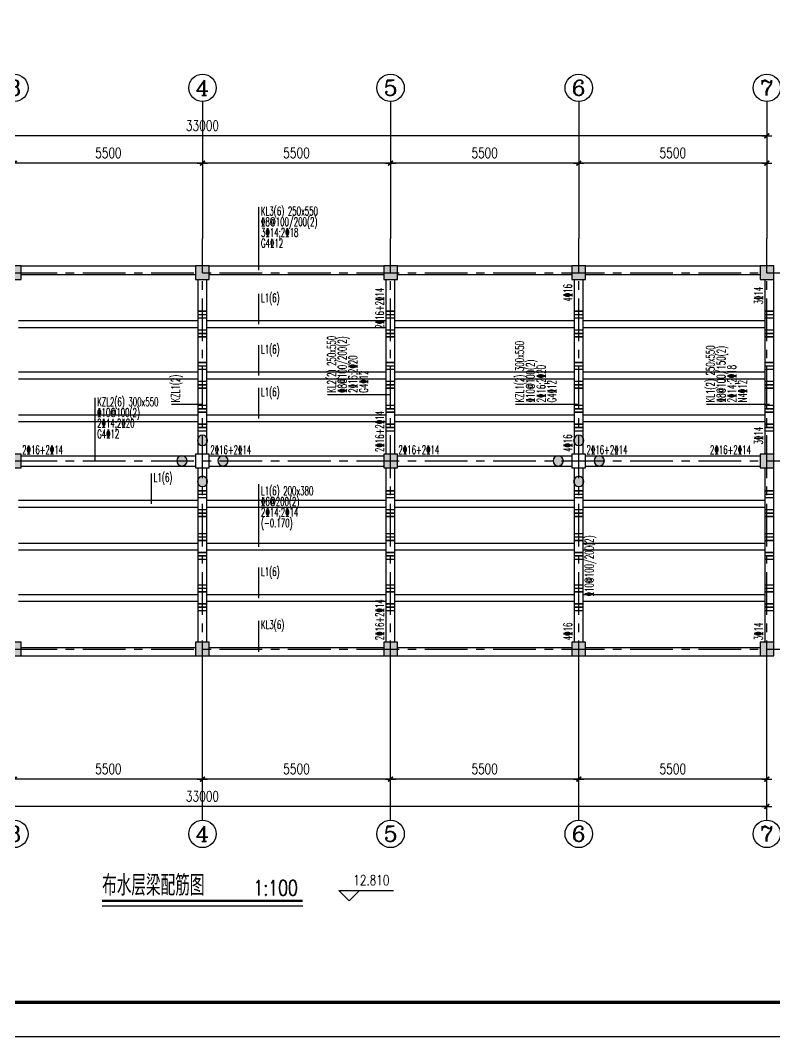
# Model space of a CAD drawing. Extents: x 1427168 to 1936200, y 1176778 to 1377202.
# Drawn here: x 1778928 to 1800982, y 1177283 to 1206983 of the extents above; entities that cross this region are included whole.
import ezdxf
from ezdxf.enums import TextEntityAlignment as Align

# ---------------------------------------------------------------- set-up
doc = ezdxf.new("R2010")
doc.units = 0
doc.header["$LTSCALE"] = 1000
doc.header["$MEASUREMENT"] = 0
doc.linetypes.add('CENTER', pattern=[2, 1.25, -0.25, 0.25, -0.25])
doc.linetypes.add('DOTE', pattern=[2.42, 2, -0.2, 0.02, -0.2])
doc.layers.get('0').update_dxf_attribs({"linetype": 'CONTINUOUS'})
doc.layers.get('DEFPOINTS').update_dxf_attribs({"linetype": 'CONTINUOUS'})
for name, color, linetype in [('2', 2, 'CONTINUOUS'), ('3', 4, 'CONTINUOUS'), ('6', 1, 'CONTINUOUS'), ('AXIS', 3, 'CONTINUOUS'), ('AXIS_TEXT', 7, 'CONTINUOUS'), ('DOTE', 1, 'DOTE'), ('LBZ', 7, 'CONTINUOUS'), ('PUB_DIM', 3, 'CONTINUOUS'), ('PUB_TEXT', 7, 'CONTINUOUS'), ('PUB_TITLE', 4, 'CONTINUOUS'), ('WUHUA', 8, 'CONTINUOUS')]:
    doc.layers.add(name, color=color, linetype=linetype)
doc.styles.add('_ROMAND', font='ROMAND.shx', dxfattribs={"width": 0.75})
doc.styles.add('_STTCH', font='txt.shx', dxfattribs={"width": 0.75, "bigfont": 'STTCH.shx'})
doc.styles.add('_TXT1', font='TXT1.shx', dxfattribs={"width": 0.6})
doc.styles.add('COMPLEX', font='COMPLEX')
doc.styles.add('DIM_FONT', font='SIMPLEX.shx', dxfattribs={"width": 0.75})
doc.dimstyles.new('AXIS', dxfattribs={"dimtxt": 300, "dimasz": 1, "dimexe": 250, "dimexo": 300, "dimgap": 150, "dimtad": 1, "dimdec": 0, "dimzin": 0, "dimtxsty": 'DIM_FONT', "dimblk": '_DIMX', "dimcen": 0.09, "dimse1": 1, "dimse2": 1, "dimclrt": 7, "dimazin": 3, "dimtfac": 1, "dimtdec": 0, "dimtix": 1, "dimtmove": 0, "dimatfit": 3, "dimtolj": 1, "dimtzin": 0})

# ---------------------------------------------------------------- blocks, each defined once
blk = doc.blocks.new('_AXISO')
blk.add_circle((0, 0), 0.5)
at = {"layer": 'AXIS_TEXT', "style": 'COMPLEX', "width": 1.041667}
blk.add_attdef('A', text='', height=0.56, dxfattribs=at).set_placement((-0.25, -0.28), (0.25, -0.28), align=Align.FIT)
blk = doc.blocks.new('_DIMX')
blk.add_line((-150, 0), (150, 0))
at = {"const_width": 50}
blk.add_lwpolyline([(-70, -70), (70, 70)], dxfattribs=at)
blk = doc.blocks.new('*D52')
at = {"layer": 'AXIS', "color": 0}
blk.add_line((1784252, 1202808), (1778754, 1202808), dxfattribs=at)
at = {"layer": 'DEFPOINTS', "color": 0}
for p in [(1778753, 1202808), (1778753, 1200608), (1784253, 1200608)]:
    blk.add_point(p, dxfattribs=at)
at = {"layer": 'AXIS', "color": 0, "rotation": 180}
blk.add_blockref('_DIMX', (1778753, 1202808), dxfattribs=at)
at = {"layer": 'AXIS', "color": 0}
blk.add_blockref('_DIMX', (1784253, 1202808), dxfattribs=at)
at = {"layer": 'AXIS', "color": 7, "insert": (1781503, 1203108), "char_height": 300, "attachment_point": 5, "style": 'DIM_FONT'}
blk.add_mtext('\\A1;5500', dxfattribs=at)
blk = doc.blocks.new('*D50')
at = {"layer": 'AXIS', "color": 0}
blk.add_line((1784252, 1184808), (1778754, 1184808), dxfattribs=at)
at = {"layer": 'DEFPOINTS', "color": 0}
for p in [(1778753, 1187608), (1784253, 1187608), (1778753, 1184808)]:
    blk.add_point(p, dxfattribs=at)
at = {"layer": 'AXIS', "color": 0, "rotation": 180}
blk.add_blockref('_DIMX', (1778753, 1184808), dxfattribs=at)
at = {"layer": 'AXIS', "color": 0}
blk.add_blockref('_DIMX', (1784253, 1184808), dxfattribs=at)
at = {"layer": 'AXIS', "color": 7, "insert": (1781503, 1185108), "char_height": 300, "attachment_point": 5, "style": 'DIM_FONT'}
blk.add_mtext('\\A1;5500', dxfattribs=at)
blk = doc.blocks.new('*D44')
at = {"layer": 'AXIS', "color": 0}
blk.add_line((1800752, 1203608), (1767754, 1203608), dxfattribs=at)
at = {"layer": 'DEFPOINTS', "color": 0}
for p in [(1767753, 1203608), (1767753, 1200608), (1800753, 1200608)]:
    blk.add_point(p, dxfattribs=at)
at = {"layer": 'AXIS', "color": 0, "rotation": 180}
blk.add_blockref('_DIMX', (1767753, 1203608), dxfattribs=at)
at = {"layer": 'AXIS', "color": 0}
blk.add_blockref('_DIMX', (1800753, 1203608), dxfattribs=at)
at = {"layer": 'AXIS', "color": 7, "insert": (1784253, 1203908), "char_height": 300, "attachment_point": 5, "style": 'DIM_FONT'}
blk.add_mtext('\\A1;33000', dxfattribs=at)
blk = doc.blocks.new('*D42')
at = {"layer": 'AXIS', "color": 0}
blk.add_line((1800752, 1184008), (1767754, 1184008), dxfattribs=at)
at = {"layer": 'DEFPOINTS', "color": 0}
for p in [(1767753, 1187608), (1800753, 1187608), (1767753, 1184008)]:
    blk.add_point(p, dxfattribs=at)
at = {"layer": 'AXIS', "color": 0, "rotation": 180}
blk.add_blockref('_DIMX', (1767753, 1184008), dxfattribs=at)
at = {"layer": 'AXIS', "color": 0}
blk.add_blockref('_DIMX', (1800753, 1184008), dxfattribs=at)
at = {"layer": 'AXIS', "color": 7, "insert": (1784253, 1184308), "char_height": 300, "attachment_point": 5, "style": 'DIM_FONT'}
blk.add_mtext('\\A1;33000', dxfattribs=at)
blk = doc.blocks.new('*D57')
at = {"layer": 'AXIS', "color": 0}
blk.add_line((1800752, 1184808), (1795254, 1184808), dxfattribs=at)
at = {"layer": 'DEFPOINTS', "color": 0}
for p in [(1795253, 1187608), (1800753, 1187608), (1795253, 1184808)]:
    blk.add_point(p, dxfattribs=at)
at = {"layer": 'AXIS', "color": 0, "rotation": 180}
blk.add_blockref('_DIMX', (1795253, 1184808), dxfattribs=at)
at = {"layer": 'AXIS', "color": 0}
blk.add_blockref('_DIMX', (1800753, 1184808), dxfattribs=at)
at = {"layer": 'AXIS', "color": 7, "insert": (1798003, 1185108), "char_height": 300, "attachment_point": 5, "style": 'DIM_FONT'}
blk.add_mtext('\\A1;5500', dxfattribs=at)
blk = doc.blocks.new('*D55')
at = {"layer": 'AXIS', "color": 0}
blk.add_line((1789752, 1184808), (1784254, 1184808), dxfattribs=at)
at = {"layer": 'DEFPOINTS', "color": 0}
for p in [(1784253, 1187608), (1789753, 1187608), (1784253, 1184808)]:
    blk.add_point(p, dxfattribs=at)
at = {"layer": 'AXIS', "color": 0, "rotation": 180}
blk.add_blockref('_DIMX', (1784253, 1184808), dxfattribs=at)
at = {"layer": 'AXIS', "color": 0}
blk.add_blockref('_DIMX', (1789753, 1184808), dxfattribs=at)
at = {"layer": 'AXIS', "color": 7, "insert": (1787003, 1185108), "char_height": 300, "attachment_point": 5, "style": 'DIM_FONT'}
blk.add_mtext('\\A1;5500', dxfattribs=at)
blk = doc.blocks.new('*D43')
at = {"layer": 'AXIS', "color": 0}
blk.add_line((1795252, 1184808), (1789754, 1184808), dxfattribs=at)
at = {"layer": 'DEFPOINTS', "color": 0}
for p in [(1789753, 1187608), (1795253, 1187608), (1789753, 1184808)]:
    blk.add_point(p, dxfattribs=at)
at = {"layer": 'AXIS', "color": 0, "rotation": 180}
blk.add_blockref('_DIMX', (1789753, 1184808), dxfattribs=at)
at = {"layer": 'AXIS', "color": 0}
blk.add_blockref('_DIMX', (1795253, 1184808), dxfattribs=at)
at = {"layer": 'AXIS', "color": 7, "insert": (1792503, 1185108), "char_height": 300, "attachment_point": 5, "style": 'DIM_FONT'}
blk.add_mtext('\\A1;5500', dxfattribs=at)
blk = doc.blocks.new('*D58')
at = {"layer": 'AXIS', "color": 0}
blk.add_line((1800752, 1202808), (1795254, 1202808), dxfattribs=at)
at = {"layer": 'DEFPOINTS', "color": 0}
for p in [(1795253, 1202808), (1795253, 1200608), (1800753, 1200608)]:
    blk.add_point(p, dxfattribs=at)
at = {"layer": 'AXIS', "color": 0, "rotation": 180}
blk.add_blockref('_DIMX', (1795253, 1202808), dxfattribs=at)
at = {"layer": 'AXIS', "color": 0}
blk.add_blockref('_DIMX', (1800753, 1202808), dxfattribs=at)
at = {"layer": 'AXIS', "color": 7, "insert": (1798003, 1203108), "char_height": 300, "attachment_point": 5, "style": 'DIM_FONT'}
blk.add_mtext('\\A1;5500', dxfattribs=at)
blk = doc.blocks.new('*D45')
at = {"layer": 'AXIS', "color": 0}
blk.add_line((1795252, 1202808), (1789754, 1202808), dxfattribs=at)
at = {"layer": 'DEFPOINTS', "color": 0}
for p in [(1789753, 1202808), (1789753, 1200608), (1795253, 1200608)]:
    blk.add_point(p, dxfattribs=at)
at = {"layer": 'AXIS', "color": 0, "rotation": 180}
blk.add_blockref('_DIMX', (1789753, 1202808), dxfattribs=at)
at = {"layer": 'AXIS', "color": 0}
blk.add_blockref('_DIMX', (1795253, 1202808), dxfattribs=at)
at = {"layer": 'AXIS', "color": 7, "insert": (1792503, 1203108), "char_height": 300, "attachment_point": 5, "style": 'DIM_FONT'}
blk.add_mtext('\\A1;5500', dxfattribs=at)
blk = doc.blocks.new('*D56')
at = {"layer": 'AXIS', "color": 0}
blk.add_line((1789752, 1202808), (1784254, 1202808), dxfattribs=at)
at = {"layer": 'DEFPOINTS', "color": 0}
for p in [(1784253, 1202808), (1784253, 1200608), (1789753, 1200608)]:
    blk.add_point(p, dxfattribs=at)
at = {"layer": 'AXIS', "color": 0, "rotation": 180}
blk.add_blockref('_DIMX', (1784253, 1202808), dxfattribs=at)
at = {"layer": 'AXIS', "color": 0}
blk.add_blockref('_DIMX', (1789753, 1202808), dxfattribs=at)
at = {"layer": 'AXIS', "color": 7, "insert": (1787003, 1203108), "char_height": 300, "attachment_point": 5, "style": 'DIM_FONT'}
blk.add_mtext('\\A1;5500', dxfattribs=at)

msp = doc.modelspace()

# ---------------------------------------------------------------- hatches: boundary and pattern name
at = {"layer": 'WUHUA'}
h = msp.add_hatch(color=256, dxfattribs=at)
h.paths.add_polyline_path([(1767953.2, 1188407.7), (1767953.2, 1188807.7), (1767553.2, 1188807.7), (1767553.2, 1188407.7)])
h.paths.add_polyline_path([(1767953.2, 1193907.7), (1767953.2, 1194307.7), (1767553.2, 1194307.7), (1767553.2, 1193907.7)])
h.paths.add_polyline_path([(1767953.2, 1199407.7), (1767953.2, 1199807.7), (1767553.2, 1199807.7), (1767553.2, 1199407.7)])
h.paths.add_polyline_path([(1773453.2, 1188407.7), (1773453.2, 1188807.7), (1773053.2, 1188807.7), (1773053.2, 1188407.7)])
edge = h.paths.add_edge_path()
edge.add_arc((1773853.2, 1194107.7), 150, 0, 180)
edge.add_arc((1773853.2, 1194107.7), 150, 180, 360)
edge = h.paths.add_edge_path()
edge.add_arc((1773253.2, 1193507.7), 150, 0, 180)
edge.add_arc((1773253.2, 1193507.7), 150, 180, 360)
edge = h.paths.add_edge_path()
edge.add_arc((1772653.2, 1194107.7), 150, 0, 180)
edge.add_arc((1772653.2, 1194107.7), 150, 180, 360)
edge = h.paths.add_edge_path()
edge.add_arc((1773253.2, 1194707.7), 150, 0, 180)
edge.add_arc((1773253.2, 1194707.7), 150, 180, 360)
h.paths.add_polyline_path([(1773453.2, 1199407.7), (1773453.2, 1199807.7), (1773053.2, 1199807.7), (1773053.2, 1199407.7)])
h.paths.add_polyline_path([(1778953.2, 1188407.7), (1778953.2, 1188807.7), (1778553.2, 1188807.7), (1778553.2, 1188407.7)])
h.paths.add_polyline_path([(1778953.2, 1193907.7), (1778953.2, 1194307.7), (1778553.2, 1194307.7), (1778553.2, 1193907.7)])
h.paths.add_polyline_path([(1778953.2, 1199407.7), (1778953.2, 1199807.7), (1778553.2, 1199807.7), (1778553.2, 1199407.7)])
h.paths.add_polyline_path([(1784453.2, 1188407.7), (1784453.2, 1188807.7), (1784053.2, 1188807.7), (1784053.2, 1188407.7)])
h.paths.add_polyline_path([(1789953.2, 1188407.7), (1789953.2, 1188807.7), (1789553.2, 1188807.7), (1789553.2, 1188407.7)])
edge = h.paths.add_edge_path()
edge.add_arc((1784853.2, 1194107.7), 150, 0, 180)
edge.add_arc((1784853.2, 1194107.7), 150, 180, 360)
edge = h.paths.add_edge_path()
edge.add_arc((1784253.2, 1193507.7), 150, 0, 180)
edge.add_arc((1784253.2, 1193507.7), 150, 180, 360)
edge = h.paths.add_edge_path()
edge.add_arc((1783653.2, 1194107.7), 150, 0, 180)
edge.add_arc((1783653.2, 1194107.7), 150, 180, 360)
edge = h.paths.add_edge_path()
edge.add_arc((1784253.2, 1194707.7), 150, 0, 180)
edge.add_arc((1784253.2, 1194707.7), 150, 180, 360)
h.paths.add_polyline_path([(1784453.2, 1199407.7), (1784453.2, 1199807.7), (1784053.2, 1199807.7), (1784053.2, 1199407.7)])
h.paths.add_polyline_path([(1789953.2, 1193907.7), (1789953.2, 1194307.7), (1789553.2, 1194307.7), (1789553.2, 1193907.7)])
h.paths.add_polyline_path([(1789953.2, 1199407.7), (1789953.2, 1199807.7), (1789553.2, 1199807.7), (1789553.2, 1199407.7)])
h.paths.add_polyline_path([(1795453.2, 1188407.7), (1795453.2, 1188807.7), (1795053.2, 1188807.7), (1795053.2, 1188407.7)])
edge = h.paths.add_edge_path()
edge.add_arc((1795253.2, 1193507.7), 150, 0, 180)
edge.add_arc((1795253.2, 1193507.7), 150, 180, 360)
edge = h.paths.add_edge_path()
edge.add_arc((1794653.2, 1194107.7), 150, 0, 180)
edge.add_arc((1794653.2, 1194107.7), 150, 180, 360)
edge = h.paths.add_edge_path()
edge.add_arc((1795253.2, 1194707.7), 150, 0, 180)
edge.add_arc((1795253.2, 1194707.7), 150, 180, 360)
edge = h.paths.add_edge_path()
edge.add_arc((1795853.2, 1194107.7), 150, 0, 180)
edge.add_arc((1795853.2, 1194107.7), 150, 180, 360)
h.paths.add_polyline_path([(1795453.2, 1199407.7), (1795453.2, 1199807.7), (1795053.2, 1199807.7), (1795053.2, 1199407.7)])
h.paths.add_polyline_path([(1800953.2, 1188407.7), (1800953.2, 1188807.7), (1800553.2, 1188807.7), (1800553.2, 1188407.7)])
h.paths.add_polyline_path([(1800953.2, 1193907.7), (1800953.2, 1194307.7), (1800553.2, 1194307.7), (1800553.2, 1193907.7)])
h.paths.add_polyline_path([(1800953.2, 1199407.7), (1800953.2, 1199807.7), (1800553.2, 1199807.7), (1800553.2, 1199407.7)])

# ---------------------------------------------------------------- linework, layer by layer
at = {"layer": '2'}
for points in [[(1778953.2, 1199407.7), (1778953.2, 1199807.7), (1778553.2, 1199807.7), (1778553.2, 1199407.7)], [(1784453.2, 1199407.7), (1784453.2, 1199807.7), (1784053.2, 1199807.7), (1784053.2, 1199407.7)], [(1789953.2, 1199407.7), (1789953.2, 1199807.7), (1789553.2, 1199807.7), (1789553.2, 1199407.7)], [(1795453.2, 1199407.7), (1795453.2, 1199807.7), (1795053.2, 1199807.7), (1795053.2, 1199407.7)], [(1800953.2, 1199407.7), (1800953.2, 1199807.7), (1800553.2, 1199807.7), (1800553.2, 1199407.7)], [(1778953.2, 1193907.7), (1778953.2, 1194307.7), (1778553.2, 1194307.7), (1778553.2, 1193907.7)], [(1784453.2, 1193907.7), (1784453.2, 1194307.7), (1784053.2, 1194307.7), (1784053.2, 1193907.7)], [(1789953.2, 1193907.7), (1789953.2, 1194307.7), (1789553.2, 1194307.7), (1789553.2, 1193907.7)], [(1795453.2, 1193907.7), (1795453.2, 1194307.7), (1795053.2, 1194307.7), (1795053.2, 1193907.7)], [(1800953.2, 1193907.7), (1800953.2, 1194307.7), (1800553.2, 1194307.7), (1800553.2, 1193907.7)], [(1778953.2, 1188407.7), (1778953.2, 1188807.7), (1778553.2, 1188807.7), (1778553.2, 1188407.7)], [(1784453.2, 1188407.7), (1784453.2, 1188807.7), (1784053.2, 1188807.7), (1784053.2, 1188407.7)], [(1789953.2, 1188407.7), (1789953.2, 1188807.7), (1789553.2, 1188807.7), (1789553.2, 1188407.7)], [(1795453.2, 1188407.7), (1795453.2, 1188807.7), (1795053.2, 1188807.7), (1795053.2, 1188407.7)], [(1800953.2, 1188407.7), (1800953.2, 1188807.7), (1800553.2, 1188807.7), (1800553.2, 1188407.7)]]:
    msp.add_lwpolyline(points, close=True, dxfattribs=at)
for points in [[(1784403.2, 1194707.7, 1), (1784103.2, 1194707.7, 1), (1784403.2, 1194707.7, 1)], [(1795403.2, 1194707.7, 1), (1795103.2, 1194707.7, 1), (1795403.2, 1194707.7, 1)], [(1783803.2, 1194107.7, 1), (1783503.2, 1194107.7, 1), (1783803.2, 1194107.7, 1)], [(1785003.2, 1194107.7, 1), (1784703.2, 1194107.7, 1), (1785003.2, 1194107.7, 1)], [(1794803.2, 1194107.7, 1), (1794503.2, 1194107.7, 1), (1794803.2, 1194107.7, 1)], [(1796003.2, 1194107.7, 1), (1795703.2, 1194107.7, 1), (1796003.2, 1194107.7, 1)], [(1784403.2, 1193507.7, 1), (1784103.2, 1193507.7, 1), (1784403.2, 1193507.7, 1)], [(1795403.2, 1193507.7, 1), (1795103.2, 1193507.7, 1), (1795403.2, 1193507.7, 1)]]:
    msp.add_lwpolyline(points, format="xyb", dxfattribs=at)
at = {"layer": '3'}
for p, q in [((1778953.2, 1199807.7), (1784053.2, 1199807.7)), ((1784453.2, 1199807.7), (1789553.2, 1199807.7)), ((1789953.2, 1199807.7), (1795053.2, 1199807.7)), ((1795453.2, 1199807.7), (1800553.2, 1199807.7)), ((1778953.2, 1199557.7), (1784053.2, 1199557.7)), ((1784128.2, 1194307.7), (1784128.2, 1199407.7)), ((1784378.2, 1194307.7), (1784378.2, 1199407.7)), ((1784453.2, 1199557.7), (1789553.2, 1199557.7)), ((1789628.2, 1194307.7), (1789628.2, 1199407.7)), ((1789878.2, 1194307.7), (1789878.2, 1199407.7)), ((1789953.2, 1199557.7), (1795053.2, 1199557.7)), ((1795128.2, 1194307.7), (1795128.2, 1199407.7)), ((1795378.2, 1194307.7), (1795378.2, 1199407.7)), ((1795453.2, 1199557.7), (1800553.2, 1199557.7)), ((1800703.2, 1194307.7), (1800703.2, 1199407.7)), ((1800953.2, 1194307.7), (1800953.2, 1199407.7)), ((1778878.2, 1198207.7), (1784128.2, 1198207.7)), ((1784378.2, 1198207.7), (1789628.2, 1198207.7)), ((1789878.2, 1198207.7), (1795128.2, 1198207.7)), ((1795378.2, 1198207.7), (1800703.2, 1198207.7)), ((1778878.2, 1198007.7), (1784128.2, 1198007.7)), ((1784378.2, 1198007.7), (1789628.2, 1198007.7)), ((1789878.2, 1198007.7), (1795128.2, 1198007.7)), ((1795378.2, 1198007.7), (1800703.2, 1198007.7)), ((1778878.2, 1196707.7), (1784128.2, 1196707.7)), ((1784378.2, 1196707.7), (1789628.2, 1196707.7)), ((1789878.2, 1196707.7), (1795128.2, 1196707.7)), ((1795378.2, 1196707.7), (1800703.2, 1196707.7)), ((1778878.2, 1196507.7), (1784128.2, 1196507.7)), ((1784378.2, 1196507.7), (1789628.2, 1196507.7)), ((1789878.2, 1196507.7), (1795128.2, 1196507.7)), ((1795378.2, 1196507.7), (1800703.2, 1196507.7)), ((1778878.2, 1195457.7), (1784128.2, 1195457.7)), ((1784378.2, 1195457.7), (1789628.2, 1195457.7)), ((1789878.2, 1195457.7), (1795128.2, 1195457.7)), ((1795378.2, 1195457.7), (1800703.2, 1195457.7)), ((1778878.2, 1195257.7), (1784128.2, 1195257.7)), ((1784378.2, 1195257.7), (1789628.2, 1195257.7)), ((1789878.2, 1195257.7), (1795128.2, 1195257.7)), ((1795378.2, 1195257.7), (1800703.2, 1195257.7)), ((1778953.2, 1194257.7), (1784053.2, 1194257.7)), ((1784453.2, 1194257.7), (1789553.2, 1194257.7)), ((1789953.2, 1194257.7), (1795053.2, 1194257.7)), ((1795453.2, 1194257.7), (1800553.2, 1194257.7)), ((1778953.2, 1193957.7), (1784053.2, 1193957.7)), ((1784453.2, 1193957.7), (1789553.2, 1193957.7)), ((1789953.2, 1193957.7), (1795053.2, 1193957.7)), ((1795453.2, 1193957.7), (1800553.2, 1193957.7)), ((1784128.2, 1188807.7), (1784128.2, 1193907.7)), ((1784378.2, 1188807.7), (1784378.2, 1193907.7)), ((1789628.2, 1188807.7), (1789628.2, 1193907.7)), ((1789878.2, 1188807.7), (1789878.2, 1193907.7)), ((1795128.2, 1188807.7), (1795128.2, 1193907.7)), ((1795378.2, 1188807.7), (1795378.2, 1193907.7)), ((1800703.2, 1188807.7), (1800703.2, 1193907.7)), ((1800953.2, 1188807.7), (1800953.2, 1193907.7)), ((1778878.2, 1192957.7), (1784128.2, 1192957.7)), ((1778878.2, 1192757.7), (1784128.2, 1192757.7)), ((1784378.2, 1192957.7), (1789628.2, 1192957.7)), ((1784378.2, 1192757.7), (1789628.2, 1192757.7)), ((1789878.2, 1192957.7), (1795128.2, 1192957.7)), ((1789878.2, 1192757.7), (1795128.2, 1192757.7)), ((1795378.2, 1192957.7), (1800703.2, 1192957.7)), ((1795378.2, 1192757.7), (1800703.2, 1192757.7)), ((1778878.2, 1191707.7), (1784128.2, 1191707.7)), ((1784378.2, 1191707.7), (1789628.2, 1191707.7)), ((1789878.2, 1191707.7), (1795128.2, 1191707.7)), ((1795378.2, 1191707.7), (1800703.2, 1191707.7)), ((1778878.2, 1191507.7), (1784128.2, 1191507.7)), ((1784378.2, 1191507.7), (1789628.2, 1191507.7)), ((1789878.2, 1191507.7), (1795128.2, 1191507.7)), ((1795378.2, 1191507.7), (1800703.2, 1191507.7)), ((1778878.2, 1190207.7), (1784128.2, 1190207.7)), ((1784378.2, 1190207.7), (1789628.2, 1190207.7)), ((1789878.2, 1190207.7), (1795128.2, 1190207.7)), ((1795378.2, 1190207.7), (1800703.2, 1190207.7)), ((1778878.2, 1190007.7), (1784128.2, 1190007.7)), ((1784378.2, 1190007.7), (1789628.2, 1190007.7)), ((1789878.2, 1190007.7), (1795128.2, 1190007.7)), ((1795378.2, 1190007.7), (1800703.2, 1190007.7)), ((1778953.2, 1188657.7), (1784053.2, 1188657.7)), ((1784453.2, 1188657.7), (1789553.2, 1188657.7)), ((1789953.2, 1188657.7), (1795053.2, 1188657.7)), ((1795453.2, 1188657.7), (1800553.2, 1188657.7)), ((1778953.2, 1188407.7), (1784053.2, 1188407.7)), ((1784453.2, 1188407.7), (1789553.2, 1188407.7)), ((1789953.2, 1188407.7), (1795053.2, 1188407.7)), ((1795453.2, 1188407.7), (1800553.2, 1188407.7))]:
    msp.add_line(p, q, dxfattribs=at)
at = {"layer": '6', "const_width": 44.9}
for points in [[(1784128.2, 1198482.7), (1784378.2, 1198482.7)], [(1784128.2, 1198382.7), (1784378.2, 1198382.7)], [(1789628.2, 1198482.7), (1789878.2, 1198482.7)], [(1789628.2, 1198382.7), (1789878.2, 1198382.7)], [(1795128.2, 1198482.7), (1795378.2, 1198482.7)], [(1795128.2, 1198382.7), (1795378.2, 1198382.7)], [(1800703.2, 1198482.7), (1800953.2, 1198482.7)], [(1800703.2, 1198382.7), (1800953.2, 1198382.7)], [(1784128.2, 1198282.7), (1784378.2, 1198282.7)], [(1789628.2, 1198282.7), (1789878.2, 1198282.7)], [(1795128.2, 1198282.7), (1795378.2, 1198282.7)], [(1800703.2, 1198282.7), (1800953.2, 1198282.7)], [(1784128.2, 1197932.7), (1784378.2, 1197932.7)], [(1784128.2, 1197832.7), (1784378.2, 1197832.7)], [(1789628.2, 1197932.7), (1789878.2, 1197932.7)], [(1789628.2, 1197832.7), (1789878.2, 1197832.7)], [(1795128.2, 1197932.7), (1795378.2, 1197932.7)], [(1795128.2, 1197832.7), (1795378.2, 1197832.7)], [(1800703.2, 1197932.7), (1800953.2, 1197932.7)], [(1800703.2, 1197832.7), (1800953.2, 1197832.7)], [(1784128.2, 1197732.7), (1784378.2, 1197732.7)], [(1789628.2, 1197732.7), (1789878.2, 1197732.7)], [(1795128.2, 1197732.7), (1795378.2, 1197732.7)], [(1800703.2, 1197732.7), (1800953.2, 1197732.7)], [(1784128.2, 1196982.7), (1784378.2, 1196982.7)], [(1789628.2, 1196982.7), (1789878.2, 1196982.7)], [(1795128.2, 1196982.7), (1795378.2, 1196982.7)], [(1800703.2, 1196982.7), (1800953.2, 1196982.7)], [(1784128.2, 1196882.7), (1784378.2, 1196882.7)], [(1784128.2, 1196782.7), (1784378.2, 1196782.7)], [(1789628.2, 1196882.7), (1789878.2, 1196882.7)], [(1789628.2, 1196782.7), (1789878.2, 1196782.7)], [(1795128.2, 1196882.7), (1795378.2, 1196882.7)], [(1795128.2, 1196782.7), (1795378.2, 1196782.7)], [(1800703.2, 1196882.7), (1800953.2, 1196882.7)], [(1800703.2, 1196782.7), (1800953.2, 1196782.7)], [(1784128.2, 1196432.7), (1784378.2, 1196432.7)], [(1784128.2, 1196332.7), (1784378.2, 1196332.7)], [(1789628.2, 1196432.7), (1789878.2, 1196432.7)], [(1789628.2, 1196332.7), (1789878.2, 1196332.7)], [(1795128.2, 1196432.7), (1795378.2, 1196432.7)], [(1795128.2, 1196332.7), (1795378.2, 1196332.7)], [(1800703.2, 1196432.7), (1800953.2, 1196432.7)], [(1800703.2, 1196332.7), (1800953.2, 1196332.7)], [(1784128.2, 1196232.7), (1784378.2, 1196232.7)], [(1789628.2, 1196232.7), (1789878.2, 1196232.7)], [(1795128.2, 1196232.7), (1795378.2, 1196232.7)], [(1800703.2, 1196232.7), (1800953.2, 1196232.7)], [(1784128.2, 1195732.7), (1784378.2, 1195732.7)], [(1789628.2, 1195732.7), (1789878.2, 1195732.7)], [(1795128.2, 1195732.7), (1795378.2, 1195732.7)], [(1800703.2, 1195732.7), (1800953.2, 1195732.7)], [(1784128.2, 1195632.7), (1784378.2, 1195632.7)], [(1784128.2, 1195532.7), (1784378.2, 1195532.7)], [(1789628.2, 1195632.7), (1789878.2, 1195632.7)], [(1789628.2, 1195532.7), (1789878.2, 1195532.7)], [(1795128.2, 1195632.7), (1795378.2, 1195632.7)], [(1795128.2, 1195532.7), (1795378.2, 1195532.7)], [(1800703.2, 1195632.7), (1800953.2, 1195632.7)], [(1800703.2, 1195532.7), (1800953.2, 1195532.7)], [(1784128.2, 1195182.7), (1784378.2, 1195182.7)], [(1789628.2, 1195182.7), (1789878.2, 1195182.7)], [(1795128.2, 1195182.7), (1795378.2, 1195182.7)], [(1800703.2, 1195182.7), (1800953.2, 1195182.7)], [(1784128.2, 1195082.7), (1784378.2, 1195082.7)], [(1784128.2, 1194982.7), (1784378.2, 1194982.7)], [(1789628.2, 1195082.7), (1789878.2, 1195082.7)], [(1789628.2, 1194982.7), (1789878.2, 1194982.7)], [(1795128.2, 1195082.7), (1795378.2, 1195082.7)], [(1795128.2, 1194982.7), (1795378.2, 1194982.7)], [(1800703.2, 1195082.7), (1800953.2, 1195082.7)], [(1800703.2, 1194982.7), (1800953.2, 1194982.7)], [(1784128.2, 1193232.7), (1784378.2, 1193232.7)], [(1784128.2, 1193132.7), (1784378.2, 1193132.7)], [(1784128.2, 1193032.7), (1784378.2, 1193032.7)], [(1789628.2, 1193232.7), (1789878.2, 1193232.7)], [(1789628.2, 1193132.7), (1789878.2, 1193132.7)], [(1789628.2, 1193032.7), (1789878.2, 1193032.7)], [(1795128.2, 1193232.7), (1795378.2, 1193232.7)], [(1795128.2, 1193132.7), (1795378.2, 1193132.7)], [(1795128.2, 1193032.7), (1795378.2, 1193032.7)], [(1800703.2, 1193232.7), (1800953.2, 1193232.7)], [(1800703.2, 1193132.7), (1800953.2, 1193132.7)], [(1800703.2, 1193032.7), (1800953.2, 1193032.7)], [(1784128.2, 1192682.7), (1784378.2, 1192682.7)], [(1784128.2, 1192582.7), (1784378.2, 1192582.7)], [(1784128.2, 1192482.7), (1784378.2, 1192482.7)], [(1789628.2, 1192682.7), (1789878.2, 1192682.7)], [(1789628.2, 1192582.7), (1789878.2, 1192582.7)], [(1789628.2, 1192482.7), (1789878.2, 1192482.7)], [(1795128.2, 1192682.7), (1795378.2, 1192682.7)], [(1795128.2, 1192582.7), (1795378.2, 1192582.7)], [(1795128.2, 1192482.7), (1795378.2, 1192482.7)], [(1800703.2, 1192682.7), (1800953.2, 1192682.7)], [(1800703.2, 1192582.7), (1800953.2, 1192582.7)], [(1800703.2, 1192482.7), (1800953.2, 1192482.7)], [(1784128.2, 1191982.7), (1784378.2, 1191982.7)], [(1784128.2, 1191882.7), (1784378.2, 1191882.7)], [(1789628.2, 1191982.7), (1789878.2, 1191982.7)], [(1789628.2, 1191882.7), (1789878.2, 1191882.7)], [(1795128.2, 1191982.7), (1795378.2, 1191982.7)], [(1795128.2, 1191882.7), (1795378.2, 1191882.7)], [(1800703.2, 1191982.7), (1800953.2, 1191982.7)], [(1800703.2, 1191882.7), (1800953.2, 1191882.7)], [(1784128.2, 1191782.7), (1784378.2, 1191782.7)], [(1789628.2, 1191782.7), (1789878.2, 1191782.7)], [(1795128.2, 1191782.7), (1795378.2, 1191782.7)], [(1800703.2, 1191782.7), (1800953.2, 1191782.7)], [(1784128.2, 1191432.7), (1784378.2, 1191432.7)], [(1784128.2, 1191332.7), (1784378.2, 1191332.7)], [(1789628.2, 1191432.7), (1789878.2, 1191432.7)], [(1789628.2, 1191332.7), (1789878.2, 1191332.7)], [(1795128.2, 1191432.7), (1795378.2, 1191432.7)], [(1795128.2, 1191332.7), (1795378.2, 1191332.7)], [(1800703.2, 1191432.7), (1800953.2, 1191432.7)], [(1800703.2, 1191332.7), (1800953.2, 1191332.7)], [(1784128.2, 1191232.7), (1784378.2, 1191232.7)], [(1789628.2, 1191232.7), (1789878.2, 1191232.7)], [(1795128.2, 1191232.7), (1795378.2, 1191232.7)], [(1800703.2, 1191232.7), (1800953.2, 1191232.7)], [(1784128.2, 1190482.7), (1784378.2, 1190482.7)], [(1784128.2, 1190382.7), (1784378.2, 1190382.7)], [(1789628.2, 1190482.7), (1789878.2, 1190482.7)], [(1789628.2, 1190382.7), (1789878.2, 1190382.7)], [(1795128.2, 1190482.7), (1795378.2, 1190482.7)], [(1795128.2, 1190382.7), (1795378.2, 1190382.7)], [(1800703.2, 1190482.7), (1800953.2, 1190482.7)], [(1800703.2, 1190382.7), (1800953.2, 1190382.7)], [(1784128.2, 1190282.7), (1784378.2, 1190282.7)], [(1789628.2, 1190282.7), (1789878.2, 1190282.7)], [(1795128.2, 1190282.7), (1795378.2, 1190282.7)], [(1800703.2, 1190282.7), (1800953.2, 1190282.7)], [(1784128.2, 1189932.7), (1784378.2, 1189932.7)], [(1784128.2, 1189832.7), (1784378.2, 1189832.7)], [(1789628.2, 1189932.7), (1789878.2, 1189932.7)], [(1789628.2, 1189832.7), (1789878.2, 1189832.7)], [(1795128.2, 1189932.7), (1795378.2, 1189932.7)], [(1795128.2, 1189832.7), (1795378.2, 1189832.7)], [(1800703.2, 1189932.7), (1800953.2, 1189932.7)], [(1800703.2, 1189832.7), (1800953.2, 1189832.7)], [(1784128.2, 1189732.7), (1784378.2, 1189732.7)], [(1789628.2, 1189732.7), (1789878.2, 1189732.7)], [(1795128.2, 1189732.7), (1795378.2, 1189732.7)], [(1800703.2, 1189732.7), (1800953.2, 1189732.7)]]:
    msp.add_lwpolyline(points, dxfattribs=at)
at = {"layer": 'AXIS'}
for p, q in [((1784253.2, 1204607.7), (1784253.2, 1200607.7)), ((1789753.2, 1204607.7), (1789753.2, 1200607.7)), ((1795253.2, 1204607.7), (1795253.2, 1200607.7)), ((1800753.2, 1204607.7), (1800753.2, 1200607.7)), ((1784253.2, 1183607.7), (1784253.2, 1187607.7)), ((1789753.2, 1183607.7), (1789753.2, 1187607.7)), ((1795253.2, 1183607.7), (1795253.2, 1187607.7)), ((1800753.2, 1183607.7), (1800753.2, 1187607.7))]:
    msp.add_line(p, q, dxfattribs=at)
at = {"layer": 'DOTE', "linetype": 'CENTER'}
for p, q in [((1784253.2, 1187607.7), (1784253.2, 1200607.7)), ((1789753.2, 1187607.7), (1789753.2, 1200607.7)), ((1795253.2, 1187607.7), (1795253.2, 1200607.7)), ((1800753.2, 1187607.7), (1800753.2, 1200607.7)), ((1766753.2, 1199607.7), (1801753.2, 1199607.7)), ((1766753.2, 1194107.7), (1801753.2, 1194107.7)), ((1766753.2, 1188607.7), (1801753.2, 1188607.7))]:
    msp.add_line(p, q, dxfattribs=at)
at = {"layer": 'LBZ'}
for p, q in [((1785903.2, 1199682.7), (1785903.2, 1201526.4)), ((1785903.2, 1198100.2), (1785903.2, 1198988.9)), ((1785903.2, 1196600.2), (1785903.2, 1197488.9)), ((1785903.2, 1195350.2), (1785903.2, 1196238.9)), ((1789753.2, 1196037.5), (1787909.4, 1196037.5)), ((1781113.3, 1194107.7), (1781113.3, 1195951.4)), ((1784253.2, 1195757.7), (1783346.9, 1195757.7)), ((1795253.2, 1195757.7), (1793409.4, 1195757.7)), ((1800828.2, 1195757.7), (1798984.4, 1195757.7)), ((1782767.5, 1192850.2), (1782767.5, 1193738.9)), ((1785903.2, 1191600.2), (1785903.2, 1193426.4)), ((1785903.2, 1190100.2), (1785903.2, 1190988.9)), ((1785903.2, 1188532.7), (1785903.2, 1189438.9))]:
    msp.add_line(p, q, dxfattribs=at)
at = {"layer": 'PUB_DIM'}
for p, q in [((1788241.3, 1181556.4), (1788841.3, 1181556.4)), ((1788541.3, 1181256.4), (1788241.3, 1181556.4)), ((1788541.3, 1181556.4), (1789839.9, 1181556.4)), ((1788841.3, 1181556.4), (1788541.3, 1181256.4))]:
    msp.add_line(p, q, dxfattribs=at)
at = {"layer": 'PUB_TEXT', "const_width": 70}
msp.add_lwpolyline([(1781319.6, 1181256.4), (1787186.8, 1181256.4)], dxfattribs=at)
at = {"layer": 'PUB_TEXT'}
msp.add_lwpolyline([(1781319.6, 1181106.4), (1787186.8, 1181106.4)], dxfattribs=at)
at = {"layer": 'PUB_TITLE'}
msp.add_lwpolyline([(1744921.1, 1177282.9), (1744921.1, 1236682.9), (1829021.1, 1236682.9), (1829021.1, 1177282.9)], close=True, dxfattribs=at)
at = {"layer": 'PUB_TITLE', "const_width": 100}
msp.add_lwpolyline([(1747421.1, 1178282.9), (1828021.1, 1178282.9), (1828021.1, 1235682.9), (1747421.1, 1235682.9)], close=True, dxfattribs=at)

# ---------------------------------------------------------------- block references
at = {"layer": 'AXIS'}
ref = msp.add_blockref('_AXISO', (1778753.2, 1205007.7), dxfattribs=dict(at, xscale=800, yscale=800, zscale=800))
ref.add_attrib('A', '3', dxfattribs={"layer": 'AXIS_TEXT', "height": 448, "style": 'COMPLEX', "width": 1.339286}).set_placement((1778553.2, 1204783.7), (1778953.2, 1204783.7), align=Align.FIT)
ref = msp.add_blockref('_AXISO', (1784253.2, 1205007.7), dxfattribs=dict(at, xscale=800, yscale=800, zscale=800))
ref.add_attrib('A', '4', dxfattribs={"layer": 'AXIS_TEXT', "height": 448, "style": 'COMPLEX', "width": 1.171875}).set_placement((1784053.2, 1204783.7), (1784453.2, 1204783.7), align=Align.FIT)
ref = msp.add_blockref('_AXISO', (1789753.2, 1205007.7), dxfattribs=dict(at, xscale=800, yscale=800, zscale=800))
ref.add_attrib('A', '5', dxfattribs={"layer": 'AXIS_TEXT', "height": 448, "style": 'COMPLEX', "width": 1.339286}).set_placement((1789553.2, 1204783.7), (1789953.2, 1204783.7), align=Align.FIT)
ref = msp.add_blockref('_AXISO', (1795253.2, 1205007.7), dxfattribs=dict(at, xscale=800, yscale=800, zscale=800))
ref.add_attrib('A', '6', dxfattribs={"layer": 'AXIS_TEXT', "height": 448, "style": 'COMPLEX', "width": 1.339286}).set_placement((1795053.2, 1204783.7), (1795453.2, 1204783.7), align=Align.FIT)
ref = msp.add_blockref('_AXISO', (1800753.2, 1205007.7), dxfattribs=dict(at, xscale=800, yscale=800, zscale=800))
ref.add_attrib('A', '7', dxfattribs={"layer": 'AXIS_TEXT', "height": 448, "style": 'COMPLEX', "width": 1.339286}).set_placement((1800553.2, 1204783.7), (1800953.2, 1204783.7), align=Align.FIT)
ref = msp.add_blockref('_AXISO', (1778753.2, 1183207.7), dxfattribs=dict(at, xscale=800, yscale=800, zscale=800))
ref.add_attrib('A', '3', dxfattribs={"layer": 'AXIS_TEXT', "height": 448, "style": 'COMPLEX', "width": 1.339286}).set_placement((1778553.2, 1182983.7), (1778953.2, 1182983.7), align=Align.FIT)
ref = msp.add_blockref('_AXISO', (1784253.2, 1183207.7), dxfattribs=dict(at, xscale=800, yscale=800, zscale=800))
ref.add_attrib('A', '4', dxfattribs={"layer": 'AXIS_TEXT', "height": 448, "style": 'COMPLEX', "width": 1.171875}).set_placement((1784053.2, 1182983.7), (1784453.2, 1182983.7), align=Align.FIT)
ref = msp.add_blockref('_AXISO', (1789753.2, 1183207.7), dxfattribs=dict(at, xscale=800, yscale=800, zscale=800))
ref.add_attrib('A', '5', dxfattribs={"layer": 'AXIS_TEXT', "height": 448, "style": 'COMPLEX', "width": 1.339286}).set_placement((1789553.2, 1182983.7), (1789953.2, 1182983.7), align=Align.FIT)
ref = msp.add_blockref('_AXISO', (1795253.2, 1183207.7), dxfattribs=dict(at, xscale=800, yscale=800, zscale=800))
ref.add_attrib('A', '6', dxfattribs={"layer": 'AXIS_TEXT', "height": 448, "style": 'COMPLEX', "width": 1.339286}).set_placement((1795053.2, 1182983.7), (1795453.2, 1182983.7), align=Align.FIT)
ref = msp.add_blockref('_AXISO', (1800753.2, 1183207.7), dxfattribs=dict(at, xscale=800, yscale=800, zscale=800))
ref.add_attrib('A', '7', dxfattribs={"layer": 'AXIS_TEXT', "height": 448, "style": 'COMPLEX', "width": 1.339286}).set_placement((1800553.2, 1182983.7), (1800953.2, 1182983.7), align=Align.FIT)

# ---------------------------------------------------------------- texts
at = {"layer": 'LBZ', "style": '_TXT1', "width": 0.6}
for s, p in [('KL3(6) 250x550', (1785964.4, 1201283.9)), ('%%1328@100/200(2)', (1785964.4, 1200971.4)), ('3%%13214;2%%13218', (1785964.4, 1200658.9)), ('G4%%13212', (1785964.4, 1200346.4)), ('L1(6)', (1785964.4, 1198746.4)), ('L1(6)', (1785964.4, 1197246.4)), ('L1(6)', (1785964.4, 1195996.4)), ('KZL2(6) 300x550', (1781174.6, 1195708.9)), ('%%13210@100(2)', (1781174.6, 1195396.4)), ('2%%13214;2%%13220', (1781174.6, 1195083.9)), ('G4%%13212', (1781174.6, 1194771.4)), ('L1(6)', (1782828.7, 1193496.4)), ('L1(6) 200x380', (1785964.4, 1193107.6)), ('%%1326@200(2)', (1785964.4, 1192795.1)), ('2%%13214;2%%13214', (1785964.4, 1192482.6)), ('(-0.170)', (1785964.4, 1192170.1)), ('L1(6)', (1785964.4, 1190746.4)), ('KL3(6)', (1785964.4, 1189196.4))]:
    msp.add_text(s, height=250, dxfattribs=at).set_placement(p)
for s, rotation, p in [('2%%13216+2%%13214', 90, (1789558.2, 1197971.1)), ('4%%13216', 90, (1795058.2, 1198762.5)), ('3%%13214', 90, (1800633.2, 1198681.4)), ('KL2(2) 250x550', 90, (1788151.9, 1196098.8)), ('%%1328@100/200(2)', 90, (1788464.4, 1196098.8)), ('KZL1(2) 300x550', 90, (1793651.9, 1195818.9)), ('KL1(2) 250x550', 90, (1799226.9, 1195818.9)), ('%%1328@100/150(2)', 90, (1799539.4, 1195818.9)), ('2%%13216;2%%13220', 90, (1788776.9, 1196098.8)), ('%%13210@100(2)', 90, (1793964.4, 1195818.9)), ('G4%%13212', 90, (1789089.4, 1196098.8)), ('2%%13216;2%%13220', 90, (1794276.9, 1195818.9)), ('2%%13214;2%%13218', 90, (1799851.9, 1195818.9)), ('KZL1(2)', 90, (1783589.4, 1195818.9)), ('G4%%13212', 90, (1794589.4, 1195818.9)), ('N4%%13212', 90, (1800164.4, 1195818.9)), ('2%%13216+2%%13214', 90.00001, (1789558.2, 1194368.9)), ('4%%13216', 90, (1795058.2, 1194368.9)), ('3%%13214', 90, (1800633.2, 1194588.9)), ('2%%13216+2%%13214', 0.00001, (1778981.6, 1194308.2)), ('2%%13216+2%%13214', 0.00001, (1784481.6, 1194308.2)), ('2%%13216+2%%13214', 0.00001, (1789981.6, 1194308.2)), ('2%%13216+2%%13214', 0.00001, (1795481.6, 1194308.2)), ('2%%13216+2%%13214', 0.00001, (1799090.7, 1194308.2)), ('%%13210@100/200(2)', 90, (1795683.2, 1190150.2)), ('2%%13216+2%%13214', 90.00001, (1789558.2, 1188868.9)), ('4%%13216', 90, (1795058.2, 1188868.9)), ('3%%13214', 90, (1800633.2, 1188868.9))]:
    msp.add_text(s, height=250, rotation=rotation, dxfattribs=at).set_placement(p)
at = {"layer": 'PUB_DIM', "style": 'DIM_FONT', "width": 0.75}
msp.add_text('12.810', height=300, dxfattribs=at).set_placement((1789190.6, 1181856.4), align=Align.MIDDLE)
at = {"layer": 'PUB_TEXT', "width": 0.75}
for s, height, style, p in [('布水层梁配筋图', 600, '_STTCH', (1781319.6, 1181406.4)), ('1:100', 450, '_ROMAND', (1785741.3, 1181406.4))]:
    msp.add_text(s, height=height, dxfattribs=dict(at, style=style)).set_placement(p)

# ---------------------------------------------------------------- dimensions: what is measured, and where the dimension line sits
at = {"layer": 'AXIS'}
for p1, p2, distance, picture, middle in [((1800753.2, 1200607.7), (1767753.2, 1200607.7), -3000, '*D44', (1784253.2, 1203907.7)), ((1800753.2, 1200607.7), (1795253.2, 1200607.7), -2200, '*D58', (1798003.2, 1203107.7)), ((1800753.2, 1187607.7), (1767753.2, 1187607.7), 3600, '*D42', (1784253.2, 1184307.7)), ((1800753.2, 1187607.7), (1795253.2, 1187607.7), 2800, '*D57', (1798003.2, 1185107.7))]:
    dim = msp.add_aligned_dim(p1=p1, p2=p2, distance=distance, dimstyle='AXIS', dxfattribs=at)
    dim.commit()
    dim.dimension.update_dxf_attribs({"geometry": picture, "text_midpoint": middle})
for base, p1, p2, picture, middle in [((1778753.2, 1202807.7), (1784253.2, 1200607.7), (1778753.2, 1200607.7), '*D52', (1781503.2, 1203107.7)), ((1784253.2, 1202807.7), (1789753.2, 1200607.7), (1784253.2, 1200607.7), '*D56', (1787003.2, 1203107.7)), ((1789753.2, 1202807.7), (1795253.2, 1200607.7), (1789753.2, 1200607.7), '*D45', (1792503.2, 1203107.7)), ((1778753.2, 1184807.7), (1784253.2, 1187607.7), (1778753.2, 1187607.7), '*D50', (1781503.2, 1185107.7)), ((1784253.2, 1184807.7), (1789753.2, 1187607.7), (1784253.2, 1187607.7), '*D55', (1787003.2, 1185107.7)), ((1789753.2, 1184807.7), (1795253.2, 1187607.7), (1789753.2, 1187607.7), '*D43', (1792503.2, 1185107.7))]:
    dim = msp.add_linear_dim(base=base, p1=p1, p2=p2, dimstyle='AXIS', dxfattribs=at)
    dim.commit()
    dim.dimension.update_dxf_attribs({"geometry": picture, "text_midpoint": middle})

doc.saveas('drawing.dxf')
